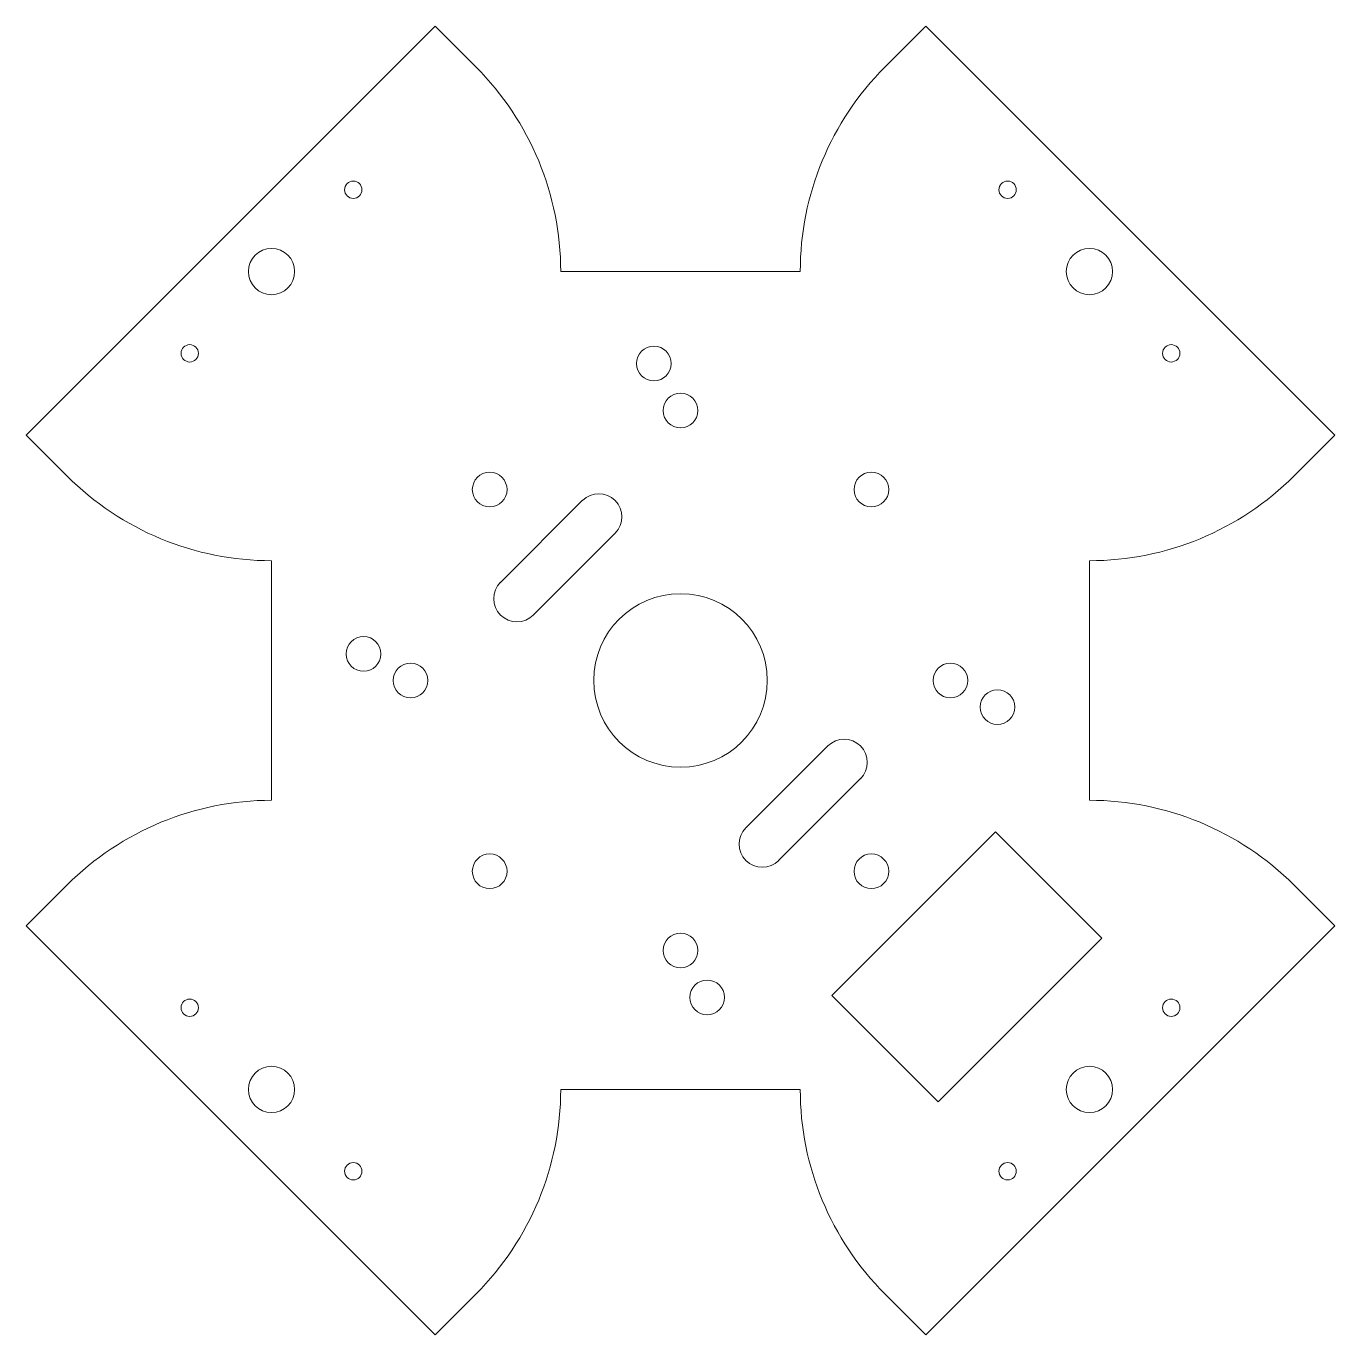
# Model space of a CAD drawing. Header units: millimetres. Extents: x 30 to 143, y 39 to 152.
import ezdxf

# ---------------------------------------------------------------- set-up
doc = ezdxf.new("R2010")
doc.units = ezdxf.units.MM

msp = doc.modelspace()

# ---------------------------------------------------------------- linework, layer by layer
at = {"color": 7, "linetype": 'Continuous', "lineweight": 15}
for p, q in [((65.08, 151.88), (29.73, 116.53)), ((68.62, 148.35), (65.08, 151.88)), ((107.51, 151.88), (103.97, 148.35)), ((142.87, 116.53), (107.51, 151.88)), ((96.65, 130.67), (75.94, 130.67)), ((29.73, 116.53), (33.26, 112.99)), ((139.33, 112.99), (142.87, 116.53)), ((77.81, 110.87), (70.74, 103.8)), ((73.57, 100.97), (80.64, 108.04)), ((50.94, 105.67), (50.94, 84.96)), ((121.65, 84.96), (121.65, 105.67)), ((99.03, 89.66), (91.95, 82.59)), ((94.78, 79.76), (101.85, 86.83)), ((113.52, 82.23), (99.38, 68.09)), ((122.71, 73.04), (113.52, 82.23)), ((33.26, 77.64), (29.73, 74.1)), ((142.87, 74.1), (139.33, 77.64)), ((29.73, 74.1), (65.08, 38.75)), ((107.51, 38.75), (142.87, 74.1)), ((108.57, 58.9), (122.71, 73.04)), ((99.38, 68.09), (108.57, 58.9)), ((75.94, 59.96), (96.65, 59.96)), ((65.08, 38.75), (68.62, 42.28)), ((103.97, 42.28), (107.51, 38.75))]:
    msp.add_line(p, q, dxfattribs=at)
for centre, radius in [((58.01, 137.74), 0.75), ((114.58, 137.74), 0.75), ((50.94, 130.67), 2), ((121.65, 130.67), 2), ((43.87, 123.6), 0.75), ((84, 122.72), 1.5), ((128.72, 123.6), 0.75), ((86.3, 118.65), 1.5), ((69.8, 111.82), 1.5), ((102.8, 111.82), 1.5), ((86.3, 95.32), 7.5), ((58.9, 97.61), 1.5), ((62.96, 95.32), 1.5), ((109.63, 95.32), 1.5), ((113.7, 93.02), 1.5), ((69.8, 78.82), 1.5), ((102.8, 78.82), 1.5), ((86.3, 71.98), 1.5), ((88.6, 67.92), 1.5), ((43.87, 67.03), 0.75), ((128.72, 67.03), 0.75), ((50.94, 59.96), 2), ((121.65, 59.96), 2), ((58.01, 52.89), 0.75), ((114.58, 52.89), 0.75)]:
    msp.add_circle(centre, radius, dxfattribs=at)
for centre, radius, start, end in [((50.94, 130.67), 25, 0, 45), ((121.65, 130.67), 25, 135, 180), ((50.94, 130.67), 25, 225, 270), ((121.65, 130.67), 25, 270, 315), ((79.23, 109.46), 2, 315, 135), ((72.16, 102.39), 2, 135, 315), ((100.44, 88.24), 2, 315, 135), ((50.94, 59.96), 25, 90, 135), ((121.65, 59.96), 25, 45, 90), ((93.37, 81.17), 2, 135, 315), ((50.94, 59.96), 25, 315, 0), ((121.65, 59.96), 25, 180, 225)]:
    msp.add_arc(centre, radius, start, end, dxfattribs=at)

doc.saveas('drawing.dxf')
